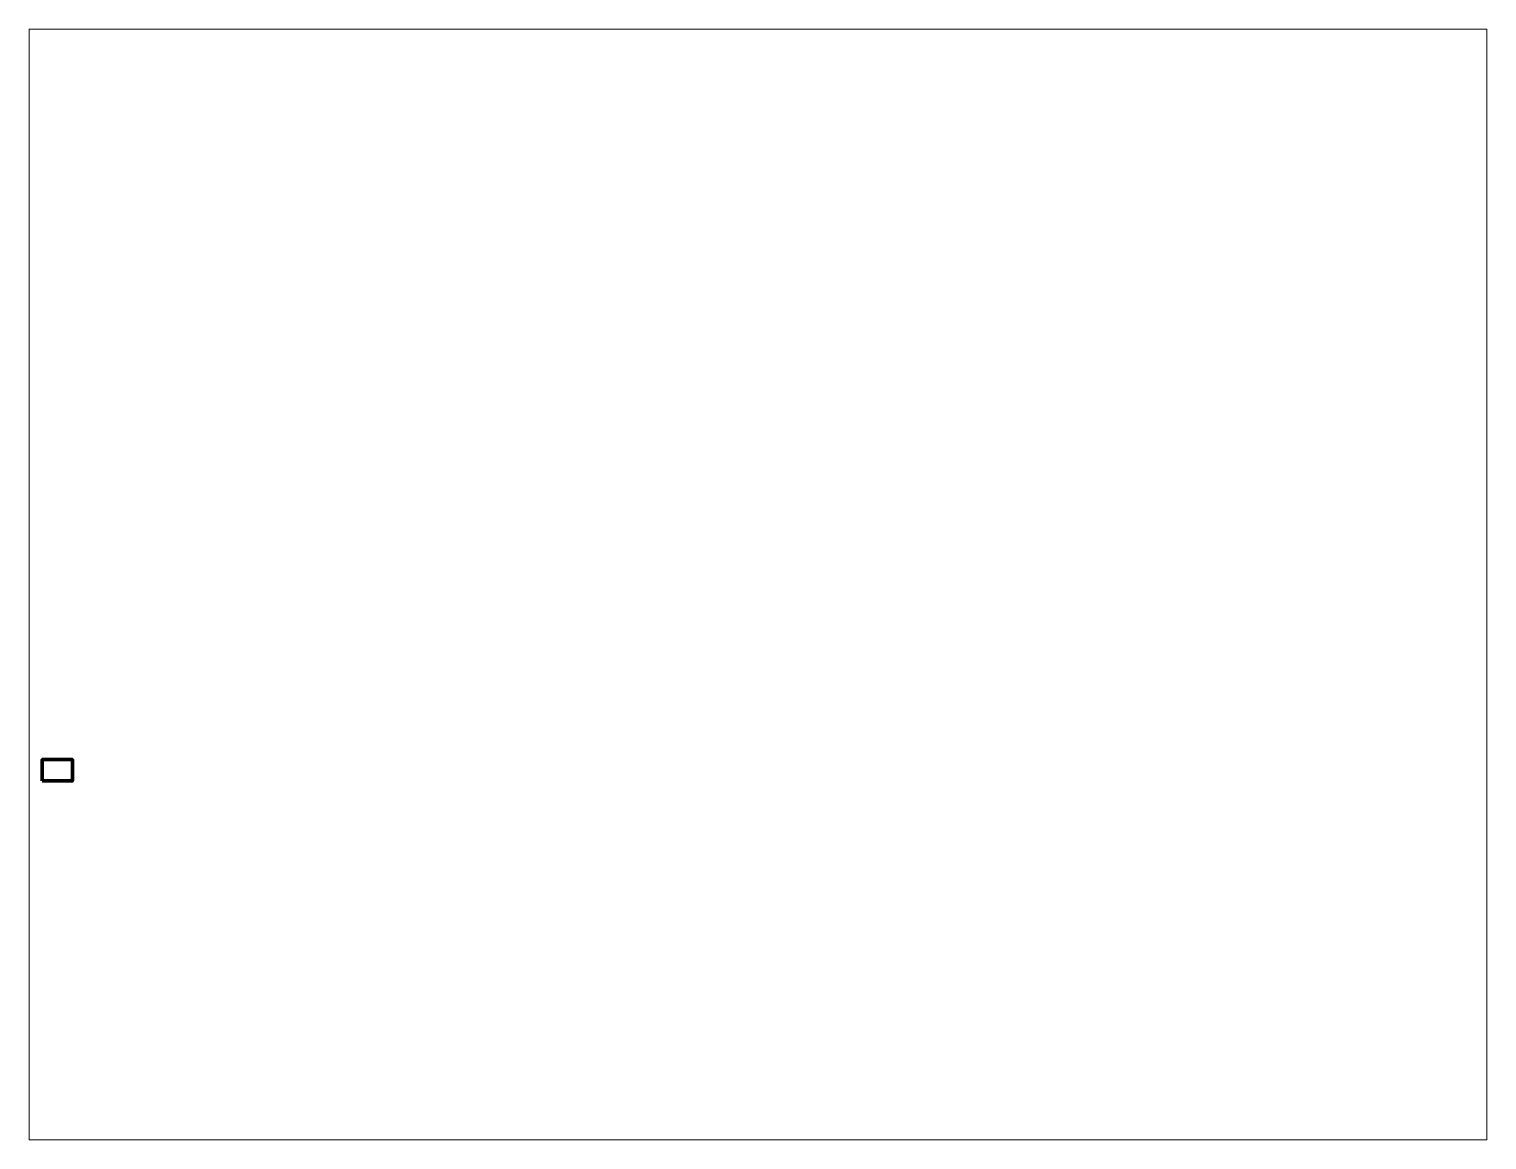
# Paper-space layout 'Layout1' of a CAD drawing. Header units: millimetres. Extents: x 1.05 to 9.45, y 0.8 to 7.2.
# The model-space entities are those that its viewports show. They can reach past a viewport. Long polylines and large blocks are cut down to what shows.
import ezdxf

# ---------------------------------------------------------------- set-up
doc = ezdxf.new("R2010")
doc.units = ezdxf.units.MM
doc.header["$LTSCALE"] = 5000
doc.header["$MEASUREMENT"] = 0
doc.header["$PDMODE"] = 1
doc.header["$PDSIZE"] = -2
doc.linetypes.add('ACAD_ISO04W100', pattern=[30, 24, -3, 0, -3])
for name, color, linetype, lineweight in [('02-XMT.Beams', 94, 'Continuous', 25), ('net manh', 8, 'Continuous', 15), ('thay', 210, 'Continuous', 15), ('truc', 9, 'ACAD_ISO04W100', 20)]:
    doc.layers.add(name, color=color, linetype=linetype, lineweight=lineweight)
doc.layers.add('tuong', color=75, linetype='Continuous')
doc.layers.add('tuong-h', color=75, linetype='Continuous')

msp = doc.modelspace()

# ---------------------------------------------------------------- linework, layer by layer
at = {"layer": '02-XMT.Beams', "lineweight": 100}
msp.add_lwpolyline([(0, 0), (0, 21000), (29700, 21000), (29700, 0), (0, 0)], close=True, dxfattribs=at)
at = {"layer": 'net manh', "linetype": 'ByBlock'}
for p in [(904116, 122281.7), (904158.3, 124960.4), (904158.3, 124727.1), (904158.3, 124493.8), (904158.3, 124260.4), (904158.3, 124027.1), (904158.3, 123793.8), (904158.3, 123560.4), (904158.3, 123093.8), (904158.3, 122860.4), (904158.3, 122627.1), (904158.3, 122393.8), (904158.3, 122393.8), (881678.3, 93768.6), (881878.3, 93768.6), (882178.3, 93643.6), (882178.3, 93518.6), (882178.3, 93393.6), (882278.3, 93768.6), (882678.3, 93768.6), (882878.3, 93768.6), (900488.3, 92839.4), (900488.3, 92660.2), (900488.3, 92481.1), (900488.3, 92301.9), (900488.3, 92122.7), (900488.3, 91943.6), (900488.3, 91764.4), (900488.3, 91585.2), (900488.3, 91406.1), (900488.3, 91226.9), (900488.3, 91047.7), (367877.9, 37505.9), (367877.9, 33605.9), (367877.9, 33322.6), (400480.2, 37505.9), (400480.2, 33322.6)]:
    msp.add_point(p, dxfattribs=at)
at = {"layer": 'thay', "ltscale": 0.02}
for p in [(64955.2, 241773.7), (64955.2, 238173.7), (64955.2, 234573.7), (64955.2, 230973.7), (64955.2, 227373.7), (64955.2, 223773.7), (64955.2, 220173.7), (64955.2, 216573.7)]:
    msp.add_point(p, dxfattribs=at)
at = {"layer": 'truc', "linetype": 'ByBlock'}
msp.add_point((558234.2, 6938.2), dxfattribs=at)
at = {"layer": 'tuong', "linetype": 'ByBlock'}
for p in [(412320.8, 135044.2), (412460.8, 135044.2), (412600.8, 135044.2), (412740.8, 135044.2), (412880.8, 135044.2), (413020.8, 135044.2), (413160.8, 135044.2), (413300.8, 135044.2), (413440.8, 135044.2), (413580.8, 135044.2), (413720.8, 135044.2), (413860.8, 135044.2), (414000.8, 135044.2), (414140.8, 135044.2), (414280.8, 135044.2), (414420.8, 135044.2), (414560.8, 135044.2), (414700.8, 135044.2), (414840.8, 135044.2), (416670.8, 140541.5), (417010.8, 140541.5)]:
    msp.add_point(p, dxfattribs=at)
at = {"layer": 'tuong-h', "linetype": 'ByBlock'}
for p in [(357028.5, 128057), (357908.5, 128057), (358788.5, 128057), (359668.5, 128148.1), (282011.4, 102719.7), (282011.4, 101839.7), (282011.4, 101839.7), (282011.4, 100959.7), (282011.4, 100959.7), (282667.7, 102866.3), (282667.7, 102133), (282667.7, 101399.7), (282667.7, 100666.3), (294191.4, 104198), (294191.4, 103446.3), (294191.4, 102694.7), (294191.4, 101943), (294191.4, 101191.3), (357028.5, 113055.3), (357028.5, 113055.3), (357908.5, 113055.3), (357908.5, 113055.3), (358140.2, 100875.3), (358788.5, 113055.3), (358788.5, 113055.3), (358891.8, 100875.3), (359643.5, 100875.3), (359668.5, 113055.3), (360395.2, 100875.3), (361146.8, 100875.3), (282011.4, 100079.7), (282011.4, 100079.7), (282667.7, 99933)]:
    msp.add_point(p, dxfattribs=at)

psp = doc.layouts.get("Layout1")

# ---------------------------------------------------------------- viewports
at = {"layer": 'net manh', "linetype": 'ByBlock'}
psp.add_viewport(center=(5.25, 4), size=(8.4, 6.4), view_center_point=(705552.4725, 193608.5602), view_height=1094795.157372, dxfattribs=at)

doc.saveas('drawing.dxf')
